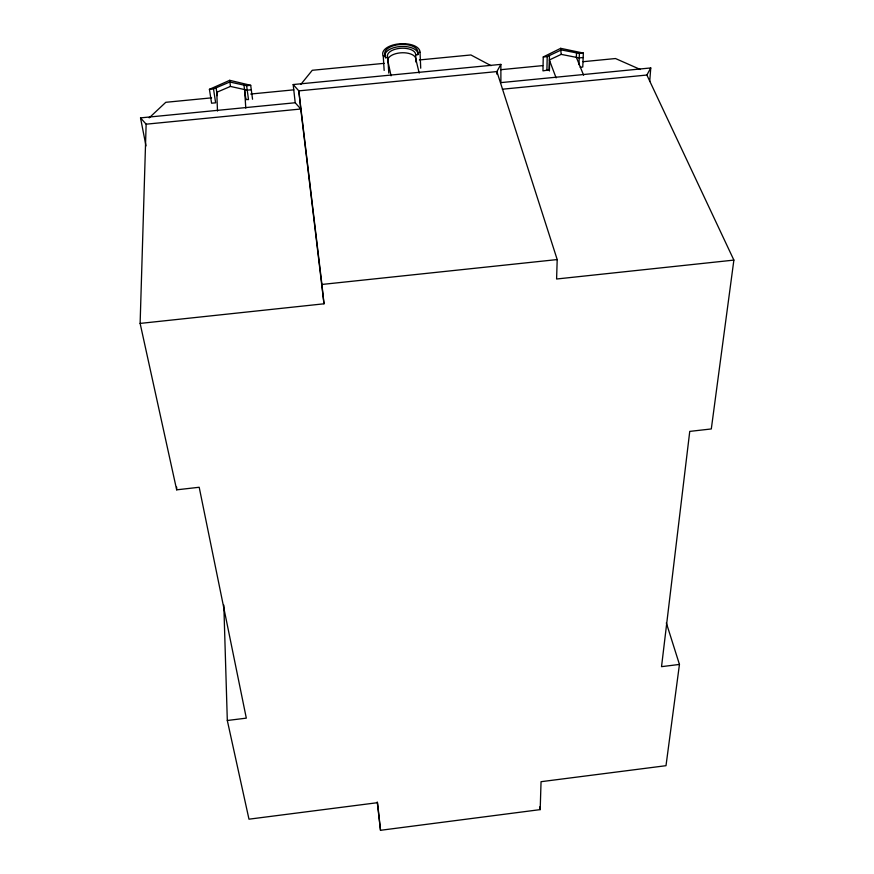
<?xml version="1.0" encoding="UTF-8"?>
<svg xmlns="http://www.w3.org/2000/svg" width="874" height="874" viewBox="0 0 874 874"><rect width="100%" height="100%" fill="white"/><g stroke="black" fill="none" stroke-linecap="round" stroke-linejoin="round"><path stroke-width="1.31" d="M666.327 622.922L679.448 664.437L665.999 765.69L541.05 781.695L540.187 809.619L380.507 830.3L377.546 802.682L248.981 819.178L227.316 720.493L246.315 718.144L199.196 487.266L176.668 489.833L176.668 487.113M580.161 67.254L582.772 67.003L583.351 53.063L560.682 48.332L543.246 56.952L542.962 70.881L549.112 69.844M546.906 70.499L547.211 56.57L561.305 49.927L579.396 53.445L583.351 53.063M549.101 70.182L549.451 55.521M549.407 70.991L549.648 60.787M556.115 77.895L549.342 59.978L561.174 54.374L560.682 48.332M140.124 323.413L146.144 124.184L140.517 117.881L295.204 102.75L300.776 109.01L323.992 303.802L140.124 323.413L176.668 489.833M295.204 102.75L293.183 84.549L500.868 64.381L496.88 71.581L557.197 259.567L556.596 279.003L733.876 260.102L711.305 428.948L689.75 431.395L661.531 666.654L679.448 664.437M576.523 52.888L576.359 57.356L583.614 75.208M578.949 64.676L579.396 53.445M649.71 81.479L650.759 67.943L500.9 82.615L500.868 64.381M733.876 260.102L646.88 75.033L650.759 67.943M300.842 84.374L312.28 70.281L384.134 63.343M149.181 117.859L165.798 102.302L211.617 97.844M250.696 85.313L246.621 85.718L229.796 81.992L213.507 88.919L215.638 102.815L211.584 103.208L209.421 89.323L229.709 80.321L250.696 85.313L252.553 99.221M251.286 89.771L247.222 90.164L230.441 86.428L216.774 92.273L217.495 111.053M293.183 84.549L298.81 90.874L321.916 284.454L557.197 259.567M146.144 124.184L300.776 109.01L298.81 90.874L496.88 71.581L496.891 74.181M502.353 89.214L646.88 75.033M419.378 59.945L470.9 54.964L491.057 65.681M209.421 89.323L213.507 88.919M543.246 56.952L547.211 56.57M583.166 57.531L579.222 57.913L561.174 54.374M250.707 94.031L293.828 89.836M500.868 69.691L542.678 65.616M583.133 61.683L615.493 58.536L640.336 69.494M384.156 70.423L383.238 55.925L385.478 55.707A16.573 8.205 -3.1 0 1 399.44 44.574A16.573 8.205 -3.1 0 1 417.805 52.593L420.033 52.385L420.722 68.205M385.478 55.707L385.598 57.739L387.827 57.52A14.148 7.025 -3.1 0 1 399.953 48.343A14.148 7.025 -3.1 0 1 415.674 54.844L417.892 54.625L417.805 52.593M245.922 99.407L248.511 99.614L246.621 85.718M419.203 73.099L415.882 59.388A14.115 7.036 -3.1 0 0 400.205 52.877A14.115 7.036 -3.1 0 0 388.111 62.076L391.049 75.83M539.629 806.953L540.187 809.619M140.517 117.881L145.991 145.914M216.097 87.826L217.145 94.731M216.807 93.125L217.189 95.659M230.441 86.428L229.709 80.321M243.955 85.128L245.965 99.745M377.229 801.971L380.507 830.3M321.916 284.454L323.992 303.802M244.567 89.574L245.791 108.114M387.827 57.52L388.777 73.121M415.674 54.844L416.002 62.12M223.831 605.114L227.316 720.493M383.238 55.925A18.693 9.253 -3.1 0 1 399.265 43.831A18.693 9.253 -3.1 0 1 420.033 52.385M385.598 57.739A16.551 8.216 -3.1 0 1 399.549 46.595A16.551 8.216 -3.1 0 1 417.892 54.625"/></g></svg>
